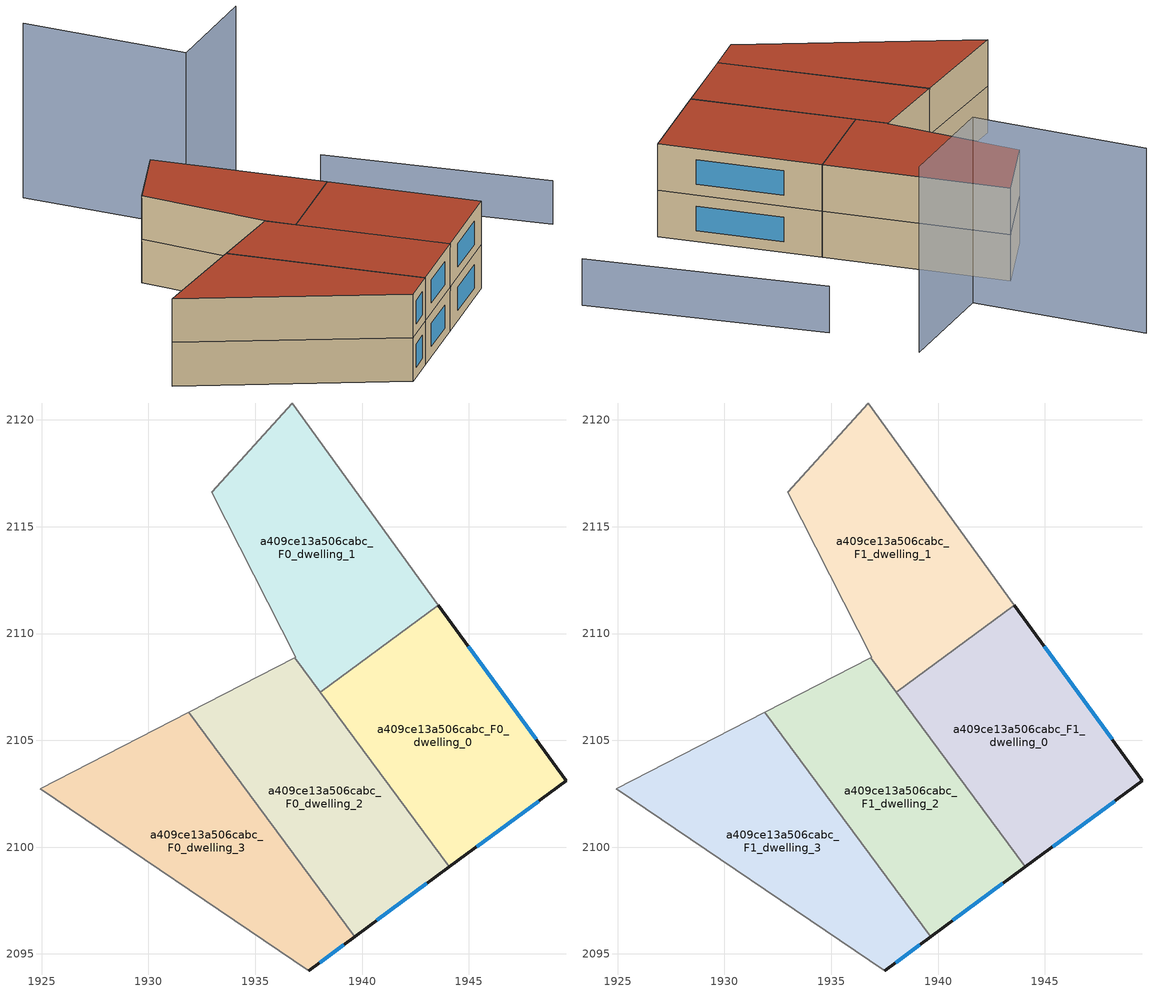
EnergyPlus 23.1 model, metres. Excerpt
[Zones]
a409ce13a506cabc_F0_dwelling_0
 floor ground (EU_floor_Construction): 1943.58,2111.33 1949.55,2103.11 1944.08,2099.07 1938.04,2107.25 z0
 wall outside (EU_wall_Construction): 1944.08,2099.07 1949.55,2103.11 1943.58,2111.33 z0:3
 wall to a409ce13a506cabc_F0_dwelling_1 (EU_wall_Construction): 1943.58,2111.34 1938.04,2107.25 z0:3
 wall to a409ce13a506cabc_F0_dwelling_2 (EU_wall_Construction): 1938.04,2107.25 1944.08,2099.07 z0:3
 window (EU_Window_Construction): 1948.15,2105.04 1944.98,2109.4 / 1945.37,2100.02 1948.26,2102.16 z0.7:2.3
a409ce13a506cabc_F0_dwelling_1
 floor ground (EU_floor_Construction): 1936.72,2120.77 1943.58,2111.33 1938.04,2107.25 1936.85,2108.87 1936.9,2108.89 1932.96,2116.62 z0
 wall adiabatic (EU_wall_Construction): 1943.58,2111.33 1936.72,2120.77 1932.96,2116.62 1936.9,2108.89 1936.85,2108.87 z0:3
 wall to a409ce13a506cabc_F0_dwelling_2 (EU_wall_Construction): 1936.85,2108.87 1938.04,2107.25 z0:3
a409ce13a506cabc_F0_dwelling_2
 floor ground (EU_floor_Construction): 1936.85,2108.87 1944.08,2099.07 1939.65,2095.8 1931.88,2106.32 z0
 wall outside (EU_wall_Construction): 1939.65,2095.8 1944.08,2099.07 z0:3
 wall adiabatic (EU_wall_Construction): 1936.85,2108.87 1931.88,2106.32 z0:3
 wall to a409ce13a506cabc_F0_dwelling_3 (EU_wall_Construction): 1931.88,2106.32 1939.65,2095.8 z0:3
 window (EU_Window_Construction): 1940.69,2096.57 1943.04,2098.3 z0.7:2.3
a409ce13a506cabc_F0_dwelling_3
 floor ground (EU_floor_Construction): 1931.88,2106.32 1939.65,2095.8 1937.51,2094.22 1924.92,2102.74 z0
 wall outside (EU_wall_Construction): 1937.51,2094.22 1939.65,2095.8 z0:3
 wall adiabatic (EU_wall_Construction): 1931.88,2106.32 1924.92,2102.74 1937.51,2094.22 z0:3
 window (EU_Window_Construction): 1938.02,2094.59 1939.15,2095.43 z0.7:2.3
a409ce13a506cabc_F1_dwelling_0
 floor to a409ce13a506cabc_F0_dwelling_0 (EU_floor_Construction): 1943.58,2111.33 1949.55,2103.11 1944.08,2099.07 1938.04,2107.25 z3
 wall outside (EU_wall_Construction): 1944.08,2099.07 1949.55,2103.11 1943.58,2111.33 z3:6
 wall to a409ce13a506cabc_F1_dwelling_1 (EU_wall_Construction): 1943.58,2111.34 1938.04,2107.25 z3:6
 wall to a409ce13a506cabc_F1_dwelling_2 (EU_wall_Construction): 1938.04,2107.25 1944.08,2099.07 z3:6
 window (EU_Window_Construction): 1948.15,2105.04 1944.98,2109.4 / 1945.37,2100.02 1948.26,2102.16 z3.7:5.3
 roof outside (EU_roof_Construction): 1949.55,2103.11 1943.58,2111.33 1938.04,2107.25 1944.08,2099.07 z6
a409ce13a506cabc_F1_dwelling_1
 floor to a409ce13a506cabc_F0_dwelling_1 (EU_floor_Construction): 1936.72,2120.77 1943.58,2111.33 1938.04,2107.25 1936.85,2108.87 1936.9,2108.89 1932.96,2116.62 z3
 wall adiabatic (EU_wall_Construction): 1943.58,2111.33 1936.72,2120.77 1932.96,2116.62 1936.9,2108.89 1936.85,2108.87 z3:6
 wall to a409ce13a506cabc_F1_dwelling_2 (EU_wall_Construction): 1936.85,2108.87 1938.04,2107.25 z3:6
 roof outside (EU_roof_Construction): 1943.58,2111.33 1936.72,2120.77 1932.96,2116.62 1936.9,2108.89 1936.85,2108.87 1938.04,2107.25 z6
a409ce13a506cabc_F1_dwelling_2
 floor to a409ce13a506cabc_F0_dwelling_2 (EU_floor_Construction): 1936.85,2108.87 1944.08,2099.07 1939.65,2095.8 1931.88,2106.32 z3
 wall outside (EU_wall_Construction): 1939.65,2095.8 1944.08,2099.07 z3:6
 wall adiabatic (EU_wall_Construction): 1936.85,2108.87 1931.88,2106.32 z3:6
 wall to a409ce13a506cabc_F1_dwelling_3 (EU_wall_Construction): 1931.88,2106.32 1939.65,2095.8 z3:6
 window (EU_Window_Construction): 1940.69,2096.57 1943.04,2098.3 z3.7:5.3
 roof outside (EU_roof_Construction): 1944.08,2099.07 1936.85,2108.87 1931.88,2106.32 1939.65,2095.8 z6
a409ce13a506cabc_F1_dwelling_3
 floor to a409ce13a506cabc_F0_dwelling_3 (EU_floor_Construction): 1931.88,2106.32 1939.65,2095.8 1937.51,2094.22 1924.92,2102.74 z3
 wall outside (EU_wall_Construction): 1937.51,2094.22 1939.65,2095.8 z3:6
 wall adiabatic (EU_wall_Construction): 1931.88,2106.32 1924.92,2102.74 1937.51,2094.22 z3:6
 window (EU_Window_Construction): 1938.02,2094.59 1939.15,2095.43 z3.7:5.3
 roof outside (EU_roof_Construction): 1939.65,2095.8 1931.88,2106.32 1924.92,2102.74 1937.51,2094.22 z6
shading: 1959.07,2108.35 1949.78,2120.28 z0:3; 1947.2,2125.75 1940.39,2121.89 / 1940.39,2121.89 1934.88,2131.61 z0:12
[Building]
EU S2 Campaign: North Axis=0; Terrain=City; Solar Distribution=FullExterior
[Site:Location]
Budapest.Ferenc.Liszt.Intl.AP: Latitude=47.437; Longitude=19.256; Time Zone=1; Elevation=185
[SizingPeriod:WeatherFileDays]
AnnualSizingPeriod: Begin Month=1; Begin Day of Month=1; End Month=12; End Day of Month=31; Day of Week for Start Day=Monday; Use Weather File Daylight Saving Period=No; Use Weather File Rain and Snow Indicators=No
[MATERIAL]
EU_InternalMass_Material: Roughness=MediumRough; Thickness=0.1; Conductivity=1; Density=1800; Specific Heat=900; Thermal Absorptance=0.9; Solar Absorptance=0.7; Visible Absorptance=0.7
[MATERIAL:NOMASS] Roughness=MediumRough; Thermal Absorptance=0.9; Solar Absorptance=0.7; Visible Absorptance=0.7
Name | Thermal Resistance
EU_wall_NoMass | 0.832559
EU_roof_NoMass | 1.39638
EU_floor_NoMass | 0.872794
[WINDOWMATERIAL:SIMPLEGLAZINGSYSTEM]
EU_Window_SimpleGlazing: UFactor=2.79869; Solar Heat Gain Coefficient=0.75; Visible Transmittance=0.75
[CONSTRUCTION]
EU_wall_Construction: EU_wall_NoMass
EU_roof_Construction: EU_roof_NoMass
EU_floor_Construction: EU_floor_NoMass
EU_Window_Construction: EU_Window_SimpleGlazing
EU_InternalMass_Construction: EU_InternalMass_Material
[ZONE] Type=1; Multiplier=1; Ceiling Height=autocalculate; Floor Area=autocalculate; Part of Total Floor Area=Yes
Name | Volume
a409ce13a506cabc_F0_dwelling_0; a409ce13a506cabc_F1_dwelling_0 | 208.598
a409ce13a506cabc_F0_dwelling_1; a409ce13a506cabc_F1_dwelling_1; a409ce13a506cabc_F0_dwelling_2; a409ce13a506cabc_F1_dwelling_2 | 208.605
a409ce13a506cabc_F0_dwelling_3; a409ce13a506cabc_F1_dwelling_3 | 208.608
[INTERNALMASS] Construction=EU_InternalMass_Construction
Name | Zone or ZoneList | Surface Area
a409ce13a506cabc_F0_dwelling_0_EU_InternalMass | a409ce13a506cabc_F0_dwelling_0 | 69.5332
a409ce13a506cabc_F0_dwelling_1_EU_InternalMass | a409ce13a506cabc_F0_dwelling_1 | 69.5351
a409ce13a506cabc_F0_dwelling_2_EU_InternalMass | a409ce13a506cabc_F0_dwelling_2 | 69.5349
a409ce13a506cabc_F0_dwelling_3_EU_InternalMass | a409ce13a506cabc_F0_dwelling_3 | 69.536
a409ce13a506cabc_F1_dwelling_0_EU_InternalMass | a409ce13a506cabc_F1_dwelling_0 | 69.5332
a409ce13a506cabc_F1_dwelling_1_EU_InternalMass | a409ce13a506cabc_F1_dwelling_1 | 69.5351
a409ce13a506cabc_F1_dwelling_2_EU_InternalMass | a409ce13a506cabc_F1_dwelling_2 | 69.5349
a409ce13a506cabc_F1_dwelling_3_EU_InternalMass | a409ce13a506cabc_F1_dwelling_3 | 69.536
[OTHEREQUIPMENT] Fuel Type=Electricity; Design Level Calculation Method=Watts/Area; Power per Zone Floor Area=1; Fraction Latent=0; Fraction Radiant=0; Fraction Lost=0; Carbon Dioxide Generation Rate=0; EndUse Subcategory=EU_Step8_InternalGains
Name | Zone or ZoneList or Space or SpaceList | Schedule
EU_Step8_InternalGain_a409ce13a506cabc_F0_dwelling_0_f000 | a409ce13a506cabc_F0_dwelling_0 | EU_Step8_GainSchedule_a409ce13a506cabc_F0_dwelling_0_f000
EU_Step8_InternalGain_a409ce13a506cabc_F0_dwelling_1_f000 | a409ce13a506cabc_F0_dwelling_1 | EU_Step8_GainSchedule_a409ce13a506cabc_F0_dwelling_1_f000
EU_Step8_InternalGain_a409ce13a506cabc_F0_dwelling_2_f000 | a409ce13a506cabc_F0_dwelling_2 | EU_Step8_GainSchedule_a409ce13a506cabc_F0_dwelling_2_f000
EU_Step8_InternalGain_a409ce13a506cabc_F0_dwelling_3_f000 | a409ce13a506cabc_F0_dwelling_3 | EU_Step8_GainSchedule_a409ce13a506cabc_F0_dwelling_3_f000
EU_Step8_InternalGain_a409ce13a506cabc_F1_dwelling_0_f000 | a409ce13a506cabc_F1_dwelling_0 | EU_Step8_GainSchedule_a409ce13a506cabc_F1_dwelling_0_f000
EU_Step8_InternalGain_a409ce13a506cabc_F1_dwelling_1_f000 | a409ce13a506cabc_F1_dwelling_1 | EU_Step8_GainSchedule_a409ce13a506cabc_F1_dwelling_1_f000
EU_Step8_InternalGain_a409ce13a506cabc_F1_dwelling_2_f000 | a409ce13a506cabc_F1_dwelling_2 | EU_Step8_GainSchedule_a409ce13a506cabc_F1_dwelling_2_f000
EU_Step8_InternalGain_a409ce13a506cabc_F1_dwelling_3_f000 | a409ce13a506cabc_F1_dwelling_3 | EU_Step8_GainSchedule_a409ce13a506cabc_F1_dwelling_3_f000
[ZONEVENTILATION:DESIGNFLOWRATE] Schedule=EU_AlwaysOn; Design Flow Rate Calculation Method=AirChanges/Hour; Air Changes per Hour=0.475469; Ventilation Type=Natural; Fan Pressure Rise=0; Fan Total Efficiency=1; Constant Term Coefficient=1; Temperature Term Coefficient=0; Velocity Term Coefficient=0; Velocity Squared Term Coefficient=0; Minimum Indoor Temperature=-100; Maximum Indoor Temperature=100; Delta Temperature=-100; Minimum Outdoor Temperature=-100; Maximum Outdoor Temperature=100; Maximum Wind Speed=40
Name | Zone or ZoneList or Space or SpaceList
EU_ConstantAir_a409ce13a506cabc_F0_dwelling_0 | a409ce13a506cabc_F0_dwelling_0
EU_ConstantAir_a409ce13a506cabc_F0_dwelling_1 | a409ce13a506cabc_F0_dwelling_1
EU_ConstantAir_a409ce13a506cabc_F0_dwelling_2 | a409ce13a506cabc_F0_dwelling_2
EU_ConstantAir_a409ce13a506cabc_F0_dwelling_3 | a409ce13a506cabc_F0_dwelling_3
EU_ConstantAir_a409ce13a506cabc_F1_dwelling_0 | a409ce13a506cabc_F1_dwelling_0
EU_ConstantAir_a409ce13a506cabc_F1_dwelling_1 | a409ce13a506cabc_F1_dwelling_1
EU_ConstantAir_a409ce13a506cabc_F1_dwelling_2 | a409ce13a506cabc_F1_dwelling_2
EU_ConstantAir_a409ce13a506cabc_F1_dwelling_3 | a409ce13a506cabc_F1_dwelling_3
[HVACTEMPLATE:THERMOSTAT] Constant Heating Setpoint=20; Constant Cooling Setpoint=50
EU_HeatOnly_a409ce13a506cabc_F0_dwelling_0; EU_HeatOnly_a409ce13a506cabc_F0_dwelling_1; EU_HeatOnly_a409ce13a506cabc_F0_dwelling_2; EU_HeatOnly_a409ce13a506cabc_F0_dwelling_3; EU_HeatOnly_a409ce13a506cabc_F1_dwelling_0; EU_HeatOnly_a409ce13a506cabc_F1_dwelling_1; EU_HeatOnly_a409ce13a506cabc_F1_dwelling_2; EU_HeatOnly_a409ce13a506cabc_F1_dwelling_3
[HVACTEMPLATE:ZONE:IDEALLOADSAIRSYSTEM] System Availability Schedule=EU_AlwaysOn; Maximum Heating Supply Air Temperature=50; Minimum Cooling Supply Air Temperature=13; Maximum Heating Supply Air Humidity Ratio=0.0156; Minimum Cooling Supply Air Humidity Ratio=0.0077; Heating Limit=NoLimit; Cooling Limit=NoLimit; Heating Availability Schedule=EU_AlwaysOn; Cooling Availability Schedule=EU_CoolingOff; Dehumidification Control Type=ConstantSensibleHeatRatio; Cooling Sensible Heat Ratio=0.7; Dehumidification Setpoint=60; Humidification Control Type=None; Humidification Setpoint=30; Outdoor Air Method=None; Outdoor Air Flow Rate per Person=0.00944; Outdoor Air Flow Rate per Zone Floor Area=0; Outdoor Air Flow Rate per Zone=0; Demand Controlled Ventilation Type=None; Outdoor Air Economizer Type=NoEconomizer; Heat Recovery Type=None; Sensible Heat Recovery Effectiveness=0.7; Latent Heat Recovery Effectiveness=0.65
Name | Template Thermostat
a409ce13a506cabc_F0_dwelling_0 | EU_HeatOnly_a409ce13a506cabc_F0_dwelling_0
a409ce13a506cabc_F0_dwelling_1 | EU_HeatOnly_a409ce13a506cabc_F0_dwelling_1
a409ce13a506cabc_F0_dwelling_2 | EU_HeatOnly_a409ce13a506cabc_F0_dwelling_2
a409ce13a506cabc_F0_dwelling_3 | EU_HeatOnly_a409ce13a506cabc_F0_dwelling_3
a409ce13a506cabc_F1_dwelling_0 | EU_HeatOnly_a409ce13a506cabc_F1_dwelling_0
a409ce13a506cabc_F1_dwelling_1 | EU_HeatOnly_a409ce13a506cabc_F1_dwelling_1
a409ce13a506cabc_F1_dwelling_2 | EU_HeatOnly_a409ce13a506cabc_F1_dwelling_2
a409ce13a506cabc_F1_dwelling_3 | EU_HeatOnly_a409ce13a506cabc_F1_dwelling_3
[SIZING:ZONE] Zone Cooling Design Supply Air Temperature Input Method=SupplyAirTemperature; Zone Cooling Design Supply Air Temperature=13; Zone Heating Design Supply Air Temperature Input Method=SupplyAirTemperature; Zone Heating Design Supply Air Temperature=50; Zone Cooling Design Supply Air Humidity Ratio=0.008; Zone Heating Design Supply Air Humidity Ratio=0.008; Cooling Design Air Flow Method=DesignDay; Cooling Design Air Flow Rate=0; Cooling Minimum Air Flow per Zone Floor Area=0.000762; Cooling Minimum Air Flow=0; Cooling Minimum Air Flow Fraction=0.2; Heating Design Air Flow Method=DesignDay; Heating Design Air Flow Rate=0; Heating Maximum Air Flow per Zone Floor Area=0.002032; Heating Maximum Air Flow=0.141576; Heating Maximum Air Flow Fraction=0.3; Account for Dedicated Outdoor Air System=No; Dedicated Outdoor Air System Control Strategy=NeutralSupplyAir; Dedicated Outdoor Air Low Setpoint Temperature for Design=autosize; Dedicated Outdoor Air High Setpoint Temperature for Design=autosize; Zone Load Sizing Method=Sensible Load Only No Latent Load; Zone Latent Cooling Design Supply Air Humidity Ratio Input Method=HumidityRatioDifference; Zone Cooling Design Supply Air Humidity Ratio Difference=0.005; Zone Latent Heating Design Supply Air Humidity Ratio Input Method=HumidityRatioDifference; Zone Humidification Design Supply Air Humidity Ratio Difference=0.005
a409ce13a506cabc_F0_dwelling_0; a409ce13a506cabc_F0_dwelling_1; a409ce13a506cabc_F0_dwelling_2; a409ce13a506cabc_F0_dwelling_3; a409ce13a506cabc_F1_dwelling_0; a409ce13a506cabc_F1_dwelling_1; a409ce13a506cabc_F1_dwelling_2; a409ce13a506cabc_F1_dwelling_3
[SCHEDULE:CONSTANT]
Name | Hourly Value
EU_AlwaysOn | 1
EU_CoolingOff | 0
[SCHEDULE:FILE] Column Number=1; Rows to Skip at Top=0; Number of Hours of Data=8760; Column Separator=Comma; Interpolate to Timestep=No; Minutes per Item=60; Adjust Schedule for Daylight Savings=Yes
Name | File
EU_Step8_GainSchedule_a409ce13a506cabc_F0_dwelling_0_f000 | ../../schedules/a409ce13a506cabc/a409ce13a506cabc_F0_dwelling_0_f000_gain.csv
EU_Step8_GainSchedule_a409ce13a506cabc_F0_dwelling_1_f000 | ../../schedules/a409ce13a506cabc/a409ce13a506cabc_F0_dwelling_1_f000_gain.csv
EU_Step8_GainSchedule_a409ce13a506cabc_F0_dwelling_2_f000 | ../../schedules/a409ce13a506cabc/a409ce13a506cabc_F0_dwelling_2_f000_gain.csv
EU_Step8_GainSchedule_a409ce13a506cabc_F0_dwelling_3_f000 | ../../schedules/a409ce13a506cabc/a409ce13a506cabc_F0_dwelling_3_f000_gain.csv
EU_Step8_GainSchedule_a409ce13a506cabc_F1_dwelling_0_f000 | ../../schedules/a409ce13a506cabc/a409ce13a506cabc_F1_dwelling_0_f000_gain.csv
EU_Step8_GainSchedule_a409ce13a506cabc_F1_dwelling_1_f000 | ../../schedules/a409ce13a506cabc/a409ce13a506cabc_F1_dwelling_1_f000_gain.csv
EU_Step8_GainSchedule_a409ce13a506cabc_F1_dwelling_2_f000 | ../../schedules/a409ce13a506cabc/a409ce13a506cabc_F1_dwelling_2_f000_gain.csv
EU_Step8_GainSchedule_a409ce13a506cabc_F1_dwelling_3_f000 | ../../schedules/a409ce13a506cabc/a409ce13a506cabc_F1_dwelling_3_f000_gain.csv
